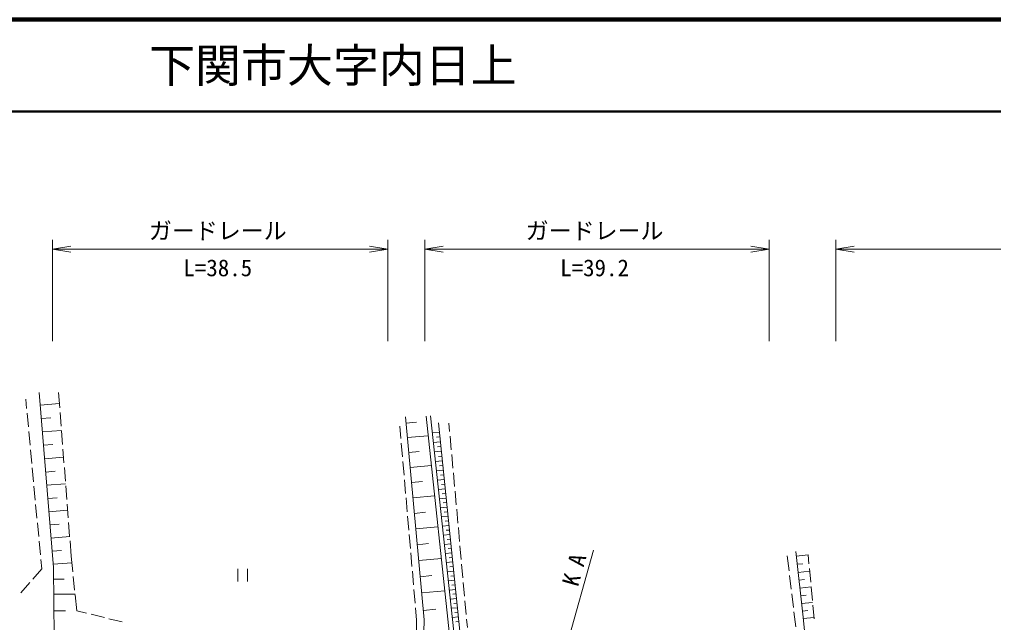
# Model space of a CAD drawing. Units: millimetres, scale not verified. Extents: x 40000 to 680000, y 20000 to 380000.
# Drawn here: x 390918 to 496915, y 314359 to 380000 of the extents above; entities that cross this region are included whole.
import ezdxf
from ezdxf.enums import TextEntityAlignment as Align

# ---------------------------------------------------------------- set-up
doc = ezdxf.new("R2010")
doc.units = ezdxf.units.MM
doc.header["$LTSCALE"] = 1000
for name, color, linetype, lineweight in [('M-STR-HTXT', 7, 'Continuous', 13), ('M-TTL', 2, 'Continuous', 140), ('M-TTL-LINE', 7, 'Continuous', 50), ('M-WORK', 1, 'Continuous', 13)]:
    doc.layers.add(name, color=color, linetype=linetype, lineweight=lineweight)
doc.layers.add('M-TTL-TXT', color=7, linetype='Continuous')
doc.styles.add('ＭＳ ゴシック', font='')
doc.styles.get('ＭＳ ゴシック').set_extended_font_data('MS Gothic')

# ---------------------------------------------------------------- blocks, each defined once
blk = doc.blocks.new('open_arrow')
at = {"color": 0, "linetype": 'Continuous', "lineweight": -2}
blk.add_lwpolyline([(7.5, 1.25), (0, 0), (7.5, -1.25)], dxfattribs=at)

msp = doc.modelspace()

# ---------------------------------------------------------------- linework, layer by layer
at = {"layer": 'M-STR-HTXT'}
for p, q in [((394500, 345000), (394500, 356000)), ((431000, 345000), (431000, 356000)), ((435030, 345000), (435030, 356000)), ((472500, 345000), (472500, 356000)), ((479740, 345000), (479740, 356000)), ((394500, 355000), (431000, 355000)), ((435030, 355000), (472500, 355000)), ((479740, 355000), (559375, 355000)), ((445241, 293355), (453389, 322227))]:
    msp.add_line(p, q, dxfattribs=at)
at = {"layer": 'M-TTL'}
msp.add_line((680000, 380000), (40000, 380000), dxfattribs=at)
at = {"layer": 'M-TTL-LINE'}
msp.add_line((40000, 370000), (680000, 370000), dxfattribs=at)
at = {"layer": 'M-WORK'}
for p, q in [((393043, 339384), (394602, 320356)), ((395298, 337721), (395168, 339394)), ((391694, 337651), (391598, 338669)), ((393154, 338034), (395260, 338206)), ((391882, 335660), (391741, 337153)), ((395452, 335727), (395337, 337223)), ((393274, 336568), (394321, 336654)), ((434968, 314634), (432910, 336753)), ((432973, 336074), (434108, 336180)), ((437876, 311609), (435163, 336811)), ((438371, 311688), (435660, 336865)), ((436508, 336083), (438859, 313052)), ((437643, 336053), (437725, 335147)), ((392069, 333669), (391928, 335162)), ((393394, 335103), (395487, 335274)), ((395607, 333733), (395491, 335229)), ((432311, 335734), (432426, 334390)), ((436609, 335088), (435860, 335012)), ((432469, 333892), (432598, 332397)), ((433121, 334485), (435391, 334696)), ((436716, 334039), (435973, 333963)), ((436663, 334564), (436288, 334526)), ((437771, 334649), (437906, 333155)), ((392257, 331678), (392116, 333171)), ((393513, 333647), (394553, 333732)), ((395761, 331739), (395645, 333235)), ((433272, 332864), (434430, 332971)), ((436823, 332998), (436085, 332923)), ((436769, 333519), (436398, 333481)), ((393632, 332190), (395713, 332360)), ((432641, 331899), (432770, 330404)), ((436928, 331965), (436196, 331890)), ((436875, 332482), (436506, 332444)), ((437951, 332657), (438087, 331163)), ((392444, 329686), (392303, 331180)), ((393751, 330743), (394785, 330827)), ((395916, 329745), (395800, 331241)), ((433423, 331242), (435739, 331457)), ((437033, 330940), (436306, 330866)), ((436980, 331453), (436614, 331415)), ((432812, 329906), (432941, 328412)), ((433577, 329587), (434759, 329697)), ((437136, 329923), (436415, 329849)), ((437085, 330431), (436721, 330394)), ((438132, 330666), (438268, 329172)), ((392631, 327695), (392491, 329189)), ((393870, 329295), (395937, 329465)), ((396070, 327751), (395954, 329247)), ((437240, 328913), (436524, 328840)), ((437188, 329418), (436828, 329381)), ((438313, 328674), (438449, 327180)), ((393987, 327857), (395015, 327941)), ((432984, 327914), (433113, 326419)), ((433731, 327932), (436095, 328152)), ((437342, 327912), (436632, 327839)), ((437291, 328413), (436933, 328376)), ((392819, 325704), (392678, 327197)), ((394105, 326418), (396160, 326586)), ((396224, 325757), (396109, 327253)), ((437443, 326917), (436739, 326845)), ((437393, 327414), (437038, 327378)), ((438494, 326682), (438630, 325188)), ((433156, 325921), (433284, 324427)), ((433888, 326242), (435095, 326355)), ((437545, 325922), (436846, 325851)), ((437494, 326420), (437142, 326384)), ((437596, 325425), (437246, 325389)), ((393006, 323713), (392866, 325206)), ((394222, 324988), (395243, 325072)), ((396379, 323763), (396263, 325259)), ((434045, 324553), (436459, 324778)), ((437646, 324927), (436953, 324857)), ((437697, 324430), (437350, 324395)), ((438675, 324690), (438810, 323196)), ((394339, 323559), (396382, 323726)), ((433327, 323928), (433456, 322434)), ((437748, 323933), (437060, 323862)), ((437799, 323435), (437455, 323400)), ((393194, 321722), (393053, 323215)), ((396547, 321592), (396417, 323265)), ((434206, 322829), (435437, 322944)), ((437850, 322938), (437167, 322868)), ((437900, 322440), (437559, 322405)), ((438856, 322698), (438991, 321204)), ((393337, 320207), (393241, 321224)), ((394457, 322126), (395480, 322210)), ((396721, 319861), (396547, 321592)), ((433499, 321936), (433627, 320441)), ((434366, 321105), (436829, 321334)), ((437951, 321943), (437274, 321874)), ((438002, 321445), (437663, 321411)), ((474665, 319982), (474472, 321604)), ((475398, 322085), (476191, 314945)), ((475455, 321571), (476738, 321714)), ((476737, 321725), (476830, 320731)), ((392378, 319094), (393337, 320207)), ((394574, 320694), (396621, 320861)), ((394602, 320356), (394682, 312817)), ((414696, 320219), (414696, 318819)), ((415746, 318819), (415746, 320219)), ((438053, 320948), (437381, 320879)), ((438103, 320451), (437768, 320416)), ((439036, 320707), (439172, 319213)), ((475552, 320693), (476179, 320763)), ((476877, 320233), (477018, 318740)), ((394615, 319063), (395781, 319075)), ((396922, 317871), (396772, 319363)), ((433670, 319943), (433799, 318449)), ((434530, 319345), (435787, 319462)), ((438154, 319953), (437488, 319885)), ((438205, 319456), (437872, 319422)), ((474902, 317996), (474724, 319485)), ((475650, 319816), (476904, 319955)), ((391072, 317579), (392051, 318715)), ((438256, 318958), (437595, 318891)), ((438307, 318461), (437976, 318427)), ((439217, 318715), (439353, 317221)), ((475745, 318958), (476358, 319026)), ((475840, 318100), (477066, 318236)), ((477065, 318242), (477206, 316749)), ((394633, 317431), (396964, 317456)), ((397146, 315643), (396972, 317373)), ((433842, 317951), (433970, 316456)), ((434694, 317585), (437208, 317819)), ((438357, 317964), (437702, 317897)), ((438459, 316969), (437809, 316902)), ((438408, 317466), (438080, 317433)), ((475138, 316010), (474961, 317500)), ((475933, 317261), (476532, 317328)), ((434013, 315958), (434129, 314614)), ((438560, 315974), (437916, 315908)), ((438510, 316471), (438185, 316438)), ((439398, 316723), (439534, 315229)), ((476027, 316422), (477225, 316555)), ((477253, 316251), (477394, 314757)), ((394652, 315624), (395943, 315638)), ((398225, 315377), (397146, 315643)), ((400167, 314898), (398710, 315257)), ((434871, 315673), (436237, 315800)), ((438662, 314979), (438023, 314914)), ((438611, 315476), (438289, 315444)), ((475391, 313892), (475198, 315514)), ((476118, 315602), (476704, 315667)), ((476191, 314945), (477010, 306953)), ((476207, 314781), (477381, 314901)), ((402108, 314419), (400652, 314778)), ((434129, 314614), (434112, 313120)), ((434842, 311177), (434968, 314634)), ((438713, 314482), (438393, 314449)), ((439579, 314731), (439661, 313825))]:
    msp.add_line(p, q, dxfattribs=at)

# ---------------------------------------------------------------- block references
at = {"layer": 'M-STR-HTXT', "xscale": 267, "yscale": 267}
for p in [(394500, 355000), (435030, 355000), (479740, 355000)]:
    msp.add_blockref('open_arrow', p, dxfattribs=at)
at = {"layer": 'M-STR-HTXT', "xscale": 267, "yscale": 267, "rotation": 180}
for p in [(431000, 355000), (472500, 355000)]:
    msp.add_blockref('open_arrow', p, dxfattribs=at)

# ---------------------------------------------------------------- texts
at = {"layer": 'M-STR-HTXT', "style": 'ＭＳ ゴシック'}
for p in [(412500, 357000), (453500, 357000)]:
    msp.add_text('ガードレール', height=1833, dxfattribs=at).set_placement(p, align=Align.MIDDLE_CENTER)
for s, p in [('L=38.5', (412500, 351500)), ('L=39.2', (453500, 351500))]:
    msp.add_text(s, height=1833, dxfattribs=at).set_placement(p, align=Align.BOTTOM_CENTER)
at = {"layer": 'M-STR-HTXT', "insert": (451418, 320583), "char_height": 1833, "attachment_point": 5, "rotation": 74.242, "style": 'ＭＳ ゴシック'}
msp.add_mtext('\\T1.8;KA', dxfattribs=at)
at = {"layer": 'M-TTL-TXT', "style": 'ＭＳ ゴシック'}
msp.add_text('下関市大字内日上', height=3666, dxfattribs=at).set_placement((405024, 375000), align=Align.MIDDLE_LEFT)

doc.saveas('drawing.dxf')
